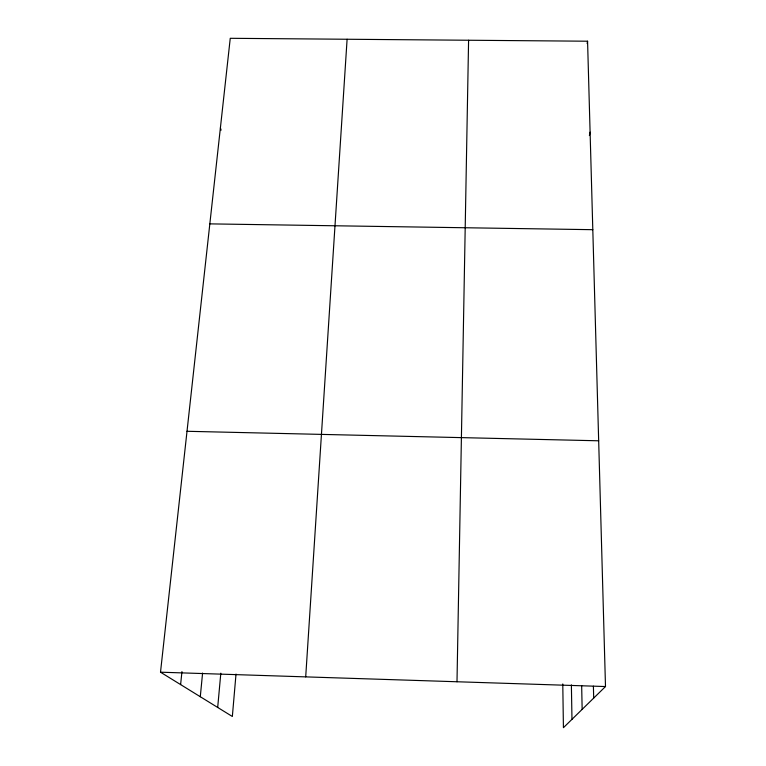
<?xml version="1.0" encoding="UTF-8"?>
<svg xmlns="http://www.w3.org/2000/svg" width="766" height="766" viewBox="0 0 766 766"><rect width="100%" height="100%" fill="white"/><g stroke="black" fill="none" stroke-linecap="round" stroke-linejoin="round"><path stroke-width="1.15" d="M456.996 681.759L468.591 40.244M305.701 676.876L347.103 39.248M236.014 674.061L232.347 716.488L160.506 672.194L230.25 38.3L587.57 41.211L605.494 686.547L563.422 727.7L562.78 683.952M217.688 707.449L220.819 673.18M200.29 696.725L202.588 673.055M180.613 684.584L181.954 671.591M587.149 43.518L587.57 41.211M589.389 135.572L590.098 132.145M209.836 223.873L592.807 229.685M187.009 431.287L598.667 440.795M160.506 672.194L605.494 686.547M220.397 127.884L221.096 130.143M593.401 686.183L593.688 698.104M581.662 685.551L582.15 709.383M571.379 684.89L571.972 719.331"/></g></svg>
